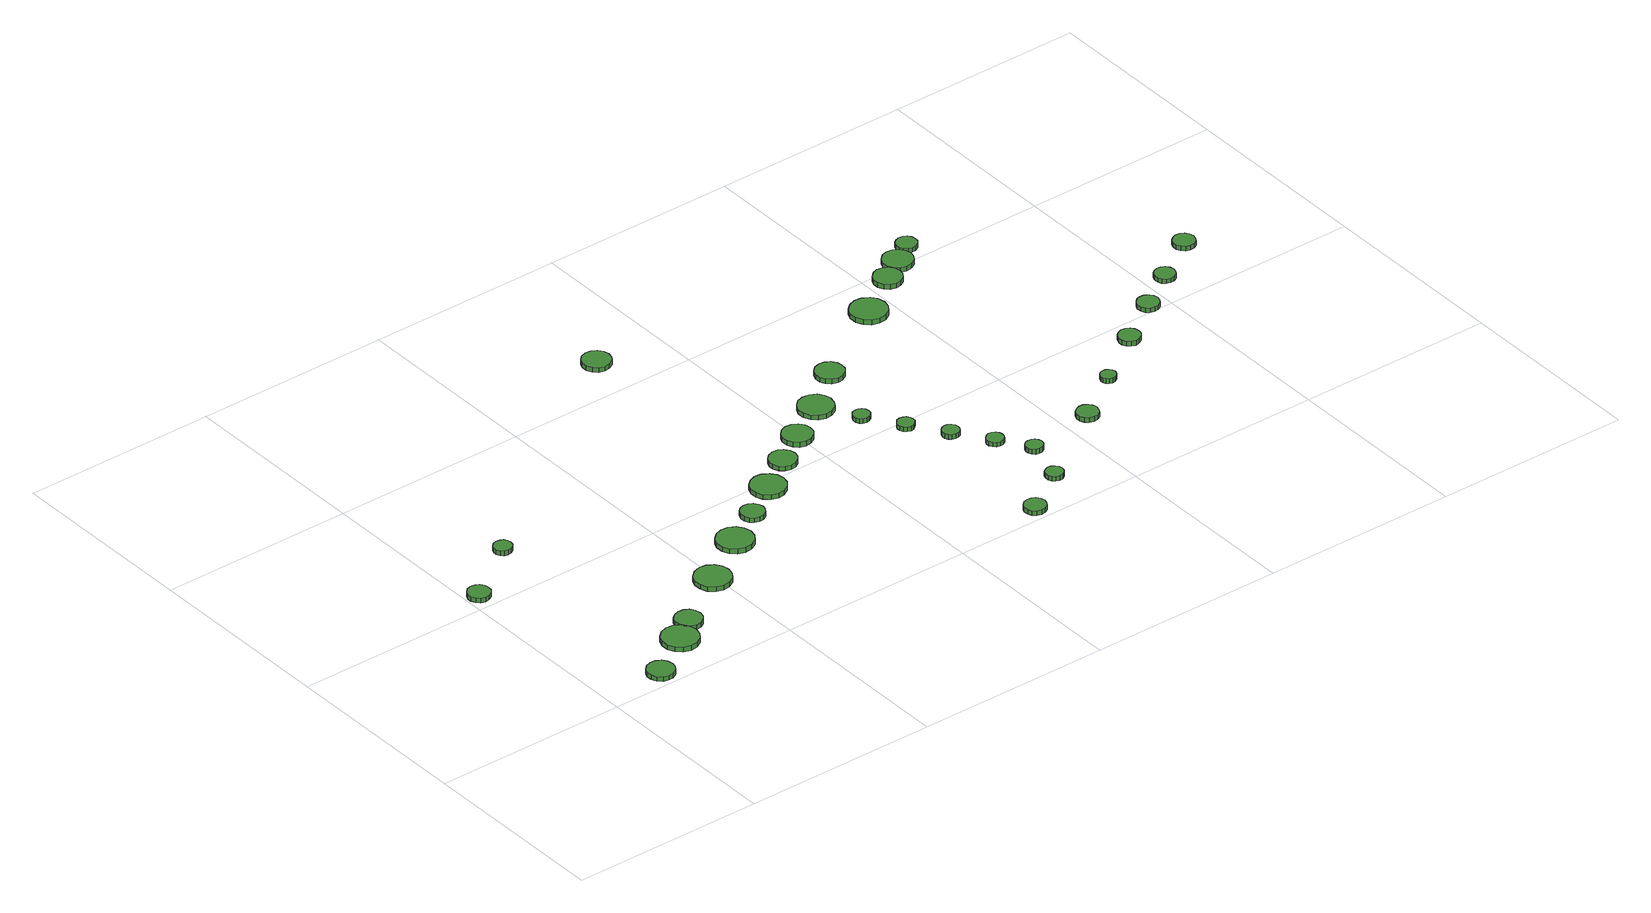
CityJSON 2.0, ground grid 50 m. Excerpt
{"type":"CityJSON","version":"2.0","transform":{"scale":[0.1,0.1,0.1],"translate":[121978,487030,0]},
"CityObjects":{
"tree1":{"type":"SolitaryVegetationObject","attributes":{"function":"something"},"geometry":[{"type":"MultiSurface","lod":"1","boundaries":[[[0,1,2,3,4,5,6,7,8,9,10,11,12,13,14]],[[15,16,17,18,19,20,21,22,23,24,25,26,27,28,29]],[[0,29,28,1]],[[1,28,27,2]],[[2,27,26,3]],[[3,26,25,4]],[[4,25,24,5]],[[5,24,23,6]],[[6,23,22,7]],[[7,22,21,8]],[[8,21,20,9]],[[9,20,19,10]],[[10,19,18,11]],[[11,18,17,12]],[[12,17,16,13]],[[13,16,15,14]],[[14,15,29,0]]]}]},
"tree2":{"type":"SolitaryVegetationObject","attributes":{"function":"something"},"geometry":[{"type":"MultiSurface","lod":"1","boundaries":[[[30,31,32,33,34,35,36,37,38,39,40,41,42,43,44]],[[45,46,47,48,49,50,51,52,53,54,55,56,57,58,59]],[[30,59,58,31]],[[31,58,57,32]],[[32,57,56,33]],[[33,56,55,34]],[[34,55,54,35]],[[35,54,53,36]],[[36,53,52,37]],[[37,52,51,38]],[[38,51,50,39]],[[39,50,49,40]],[[40,49,48,41]],[[41,48,47,42]],[[42,47,46,43]],[[43,46,45,44]],[[44,45,59,30]]]}]},
"tree3":{"type":"SolitaryVegetationObject","attributes":{"function":"something"},"geometry":[{"type":"MultiSurface","lod":"1","boundaries":[[[60,61,62,63,64,65,66,67,68,69,70,71,72,73,74]],[[75,76,77,78,79,80,81,82,83,84,85,86,87,88,89]],[[60,89,88,61]],[[61,88,87,62]],[[62,87,86,63]],[[63,86,85,64]],[[64,85,84,65]],[[65,84,83,66]],[[66,83,82,67]],[[67,82,81,68]],[[68,81,80,69]],[[69,80,79,70]],[[70,79,78,71]],[[71,78,77,72]],[[72,77,76,73]],[[73,76,75,74]],[[74,75,89,60]]]}]},
"tree4":{"type":"SolitaryVegetationObject","attributes":{"function":"something"},"geometry":[{"type":"MultiSurface","lod":"1","boundaries":[[[90,91,92,93,94,95,96,97,98,99,100,101,102,103,104]],[[105,106,107,108,109,110,111,112,113,114,115,116,117,118,119]],[[90,119,118,91]],[[91,118,117,92]],[[92,117,116,93]],[[93,116,115,94]],[[94,115,114,95]],[[95,114,113,96]],[[96,113,112,97]],[[97,112,111,98]],[[98,111,110,99]],[[99,110,109,100]],[[100,109,108,101]],[[101,108,107,102]],[[102,107,106,103]],[[103,106,105,104]],[[104,105,119,90]]]}]},
"tree5":{"type":"SolitaryVegetationObject","attributes":{"function":"something"},"geometry":[{"type":"MultiSurface","lod":"1","boundaries":[[[120,121,122,123,124,125,126,127,128,129,130,131,132,133,134]],[[135,136,137,138,139,140,141,142,143,144,145,146,147,148,149]],[[120,149,148,121]],[[121,148,147,122]],[[122,147,146,123]],[[123,146,145,124]],[[124,145,144,125]],[[125,144,143,126]],[[126,143,142,127]],[[127,142,141,128]],[[128,141,140,129]],[[129,140,139,130]],[[130,139,138,131]],[[131,138,137,132]],[[132,137,136,133]],[[133,136,135,134]],[[134,135,149,120]]]}]},
"tree6":{"type":"SolitaryVegetationObject","attributes":{"function":"something"},"geometry":[{"type":"MultiSurface","lod":"1","boundaries":[[[150,151,152,153,154,155,156,157,158,159,160,161,162,163,164]],[[165,166,167,168,169,170,171,172,173,174,175,176,177,178,179]],[[150,179,178,151]],[[151,178,177,152]],[[152,177,176,153]],[[153,176,175,154]],[[154,175,174,155]],[[155,174,173,156]],[[156,173,172,157]],[[157,172,171,158]],[[158,171,170,159]],[[159,170,169,160]],[[160,169,168,161]],[[161,168,167,162]],[[162,167,166,163]],[[163,166,165,164]],[[164,165,179,150]]]}]},
"tree7":{"type":"SolitaryVegetationObject","attributes":{"function":"something"},"geometry":[{"type":"MultiSurface","lod":"1","boundaries":[[[180,181,182,183,184,185,186,187,188,189,190,191,192,193,194]],[[195,196,197,198,199,200,201,202,203,204,205,206,207,208,209]],[[180,209,208,181]],[[181,208,207,182]],[[182,207,206,183]],[[183,206,205,184]],[[184,205,204,185]],[[185,204,203,186]],[[186,203,202,187]],[[187,202,201,188]],[[188,201,200,189]],[[189,200,199,190]],[[190,199,198,191]],[[191,198,197,192]],[[192,197,196,193]],[[193,196,195,194]],[[194,195,209,180]]]}]},
"tree8":{"type":"SolitaryVegetationObject","attributes":{"function":"something"},"geometry":[{"type":"MultiSurface","lod":"1","boundaries":[[[210,211,212,213,214,215,216,217,218,219,220,221,222,223,224]],[[225,226,227,228,229,230,231,232,233,234,235,236,237,238,239]],[[210,239,238,211]],[[211,238,237,212]],[[212,237,236,213]],[[213,236,235,214]],[[214,235,234,215]],[[215,234,233,216]],[[216,233,232,217]],[[217,232,231,218]],[[218,231,230,219]],[[219,230,229,220]],[[220,229,228,221]],[[221,228,227,222]],[[222,227,226,223]],[[223,226,225,224]],[[224,225,239,210]]]}]},
"tree9":{"type":"SolitaryVegetationObject","attributes":{"function":"something"},"geometry":[{"type":"MultiSurface","lod":"1","boundaries":[[[240,241,242,243,244,245,246,247,248,249,250,251,252,253,254]],[[255,256,257,258,259,260,261,262,263,264,265,266,267,268,269]],[[240,269,268,241]],[[241,268,267,242]],[[242,267,266,243]],[[243,266,265,244]],[[244,265,264,245]],[[245,264,263,246]],[[246,263,262,247]],[[247,262,261,248]],[[248,261,260,249]],[[249,260,259,250]],[[250,259,258,251]],[[251,258,257,252]],[[252,257,256,253]],[[253,256,255,254]],[[254,255,269,240]]]}]},
"tree10":{"type":"SolitaryVegetationObject","attributes":{"function":"something"},"geometry":[{"type":"MultiSurface","lod":"1","boundaries":[[[270,271,272,273,274,275,276,277,278,279,280,281,282,283,284]],[[285,286,287,288,289,290,291,292,293,294,295,296,297,298,299]],[[270,299,298,271]],[[271,298,297,272]],[[272,297,296,273]],[[273,296,295,274]],[[274,295,294,275]],[[275,294,293,276]],[[276,293,292,277]],[[277,292,291,278]],[[278,291,290,279]],[[279,290,289,280]],[[280,289,288,281]],[[281,288,287,282]],[[282,287,286,283]],[[283,286,285,284]],[[284,285,299,270]]]}]},
"tree11":{"type":"SolitaryVegetationObject","attributes":{"function":"something"},"geometry":[{"type":"MultiSurface","lod":"1","boundaries":[[[300,301,302,303,304,305,306,307,308,309,310,311,312,313,314]],[[315,316,317,318,319,320,321,322,323,324,325,326,327,328,329]],[[300,329,328,301]],[[301,328,327,302]],[[302,327,326,303]],[[303,326,325,304]],[[304,325,324,305]],[[305,324,323,306]],[[306,323,322,307]],[[307,322,321,308]],[[308,321,320,309]],[[309,320,319,310]],[[310,319,318,311]],[[311,318,317,312]],[[312,317,316,313]],[[313,316,315,314]],[[314,315,329,300]]]}]},
"tree12":{"type":"SolitaryVegetationObject","attributes":{"function":"something"},"geometry":[{"type":"MultiSurface","lod":"1","boundaries":[[[330,331,332,333,334,335,336,337,338,339,340,341,342,343,344]],[[345,346,347,348,349,350,351,352,353,354,355,356,357,358,359]],[[330,359,358,331]],[[331,358,357,332]],[[332,357,356,333]],[[333,356,355,334]],[[334,355,354,335]],[[335,354,353,336]],[[336,353,352,337]],[[337,352,351,338]],[[338,351,350,339]],[[339,350,349,340]],[[340,349,348,341]],[[341,348,347,342]],[[342,347,346,343]],[[343,346,345,344]],[[344,345,359,330]]]}]},
"tree13":{"type":"SolitaryVegetationObject","attributes":{"function":"something"},"geometry":[{"type":"MultiSurface","lod":"1","boundaries":[[[360,361,362,363,364,365,366,367,368,369,370,371,372,373,374]],[[375,376,377,378,379,380,381,382,383,384,385,386,387,388,389]],[[360,389,388,361]],[[361,388,387,362]],[[362,387,386,363]],[[363,386,385,364]],[[364,385,384,365]],[[365,384,383,366]],[[366,383,382,367]],[[367,382,381,368]],[[368,381,380,369]],[[369,380,379,370]],[[370,379,378,371]],[[371,378,377,372]],[[372,377,376,373]],[[373,376,375,374]],[[374,375,389,360]]]}]},
"tree14":{"type":"SolitaryVegetationObject","attributes":{"function":"something"},"geometry":[{"type":"MultiSurface","lod":"1","boundaries":[[[390,391,392,393,394,395,396,397,398,399,400,401,402,403,404]],[[405,406,407,408,409,410,411,412,413,414,415,416,417,418,419]],[[390,419,418,391]],[[391,418,417,392]],[[392,417,416,393]],[[393,416,415,394]],[[394,415,414,395]],[[395,414,413,396]],[[396,413,412,397]],[[397,412,411,398]],[[398,411,410,399]],[[399,410,409,400]],[[400,409,408,401]],[[401,408,407,402]],[[402,407,406,403]],[[403,406,405,404]],[[404,405,419,390]]]}]},
"tree15":{"type":"SolitaryVegetationObject","attributes":{"function":"something"},"geometry":[{"type":"MultiSurface","lod":"1","boundaries":[[[420,421,422,423,424,425,426,427,428,429,430,431,432,433,434]],[[435,436,437,438,439,440,441,442,443,444,445,446,447,448,449]],[[420,449,448,421]],[[421,448,447,422]],[[422,447,446,423]],[[423,446,445,424]],[[424,445,444,425]],[[425,444,443,426]],[[426,443,442,427]],[[427,442,441,428]],[[428,441,440,429]],[[429,440,439,430]],[[430,439,438,431]],[[431,438,437,432]],[[432,437,436,433]],[[433,436,435,434]],[[434,435,449,420]]]}]},
"tree16":{"type":"SolitaryVegetationObject","attributes":{"function":"something"},"geometry":[{"type":"MultiSurface","lod":"1","boundaries":[[[450,451,452,453,454,455,456,457,458,459,460,461,462,463,464]],[[465,466,467,468,469,470,471,472,473,474,475,476,477,478,479]],[[450,479,478,451]],[[451,478,477,452]],[[452,477,476,453]],[[453,476,475,454]],[[454,475,474,455]],[[455,474,473,456]],[[456,473,472,457]],[[457,472,471,458]],[[458,471,470,459]],[[459,470,469,460]],[[460,469,468,461]],[[461,468,467,462]],[[462,467,466,463]],[[463,466,465,464]],[[464,465,479,450]]]}]},
"tree17":{"type":"SolitaryVegetationObject","attributes":{"function":"something"},"geometry":[{"type":"MultiSurface","lod":"1","boundaries":[[[480,481,482,483,484,485,486,487,488,489,490,491,492,493,494]],[[495,496,497,498,499,500,501,502,503,504,505,506,507,508,509]],[[480,509,508,481]],[[481,508,507,482]],[[482,507,506,483]],[[483,506,505,484]],[[484,505,504,485]],[[485,504,503,486]],[[486,503,502,487]],[[487,502,501,488]],[[488,501,500,489]],[[489,500,499,490]],[[490,499,498,491]],[[491,498,497,492]],[[492,497,496,493]],[[493,496,495,494]],[[494,495,509,480]]]}]},
"tree18":{"type":"SolitaryVegetationObject","attributes":{"function":"something"},"geometry":[{"type":"MultiSurface","lod":"1","boundaries":[[[510,511,512,513,514,515,516,517,518,519,520,521,522,523,524]],[[525,526,527,528,529,530,531,532,533,534,535,536,537,538,539]],[[510,539,538,511]],[[511,538,537,512]],[[512,537,536,513]],[[513,536,535,514]],[[514,535,534,515]],[[515,534,533,516]],[[516,533,532,517]],[[517,532,531,518]],[[518,531,530,519]],[[519,530,529,520]],[[520,529,528,521]],[[521,528,527,522]],[[522,527,526,523]],[[523,526,525,524]],[[524,525,539,510]]]}]},
"tree19":{"type":"SolitaryVegetationObject","attributes":{"function":"something"},"geometry":[{"type":"MultiSurface","lod":"1","boundaries":[[[540,541,542,543,544,545,546,547,548,549,550,551,552,553,554]],[[555,556,557,558,559,560,561,562,563,564,565,566,567,568,569]],[[540,569,568,541]],[[541,568,567,542]],[[542,567,566,543]],[[543,566,565,544]],[[544,565,564,545]],[[545,564,563,546]],[[546,563,562,547]],[[547,562,561,548]],[[548,561,560,549]],[[549,560,559,550]],[[550,559,558,551]],[[551,558,557,552]],[[552,557,556,553]],[[553,556,555,554]],[[554,555,569,540]]]}]},
"tree20":{"type":"SolitaryVegetationObject","attributes":{"function":"something"},"geometry":[{"type":"MultiSurface","lod":"1","boundaries":[[[570,571,572,573,574,575,576,577,578,579,580,581,582,583,584]],[[585,586,587,588,589,590,591,592,593,594,595,596,597,598,599]],[[570,599,598,571]],[[571,598,597,572]],[[572,597,596,573]],[[573,596,595,574]],[[574,595,594,575]],[[575,594,593,576]],[[576,593,592,577]],[[577,592,591,578]],[[578,591,590,579]],[[579,590,589,580]],[[580,589,588,581]],[[581,588,587,582]],[[582,587,586,583]],[[583,586,585,584]],[[584,585,599,570]]]}]},
"tree21":{"type":"SolitaryVegetationObject","attributes":{"function":"something"},"geometry":[{"type":"MultiSurface","lod":"1","boundaries":[[[600,601,602,603,604,605,606,607,608,609,610,611,612,613,614]],[[615,616,617,618,619,620,621,622,623,624,625,626,627,628,629]],[[600,629,628,601]],[[601,628,627,602]],[[602,627,626,603]],[[603,626,625,604]],[[604,625,624,605]],[[605,624,623,606]],[[606,623,622,607]],[[607,622,621,608]],[[608,621,620,609]],[[609,620,619,610]],[[610,619,618,611]],[[611,618,617,612]],[[612,617,616,613]],[[613,616,615,614]],[[614,615,629,600]]]}]},
"tree22":{"type":"SolitaryVegetationObject","attributes":{"function":"something"},"geometry":[{"type":"MultiSurface","lod":"1","boundaries":[[[630,631,632,633,634,635,636,637,638,639,640,641,642,643,644]],[[645,646,647,648,649,650,651,652,653,654,655,656,657,658,659]],[[630,659,658,631]],[[631,658,657,632]],[[632,657,656,633]],[[633,656,655,634]],[[634,655,654,635]],[[635,654,653,636]],[[636,653,652,637]],[[637,652,651,638]],[[638,651,650,639]],[[639,650,649,640]],[[640,649,648,641]],[[641,648,647,642]],[[642,647,646,643]],[[643,646,645,644]],[[644,645,659,630]]]}]},
"tree23":{"type":"SolitaryVegetationObject","attributes":{"function":"something"},"geometry":[{"type":"MultiSurface","lod":"1","boundaries":[[[660,661,662,663,664,665,666,667,668,669,670,671,672,673,674]],[[675,676,677,678,679,680,681,682,683,684,685,686,687,688,689]],[[660,689,688,661]],[[661,688,687,662]],[[662,687,686,663]],[[663,686,685,664]],[[664,685,684,665]],[[665,684,683,666]],[[666,683,682,667]],[[667,682,681,668]],[[668,681,680,669]],[[669,680,679,670]],[[670,679,678,671]],[[671,678,677,672]],[[672,677,676,673]],[[673,676,675,674]],[[674,675,689,660]]]}]},
"tree24":{"type":"SolitaryVegetationObject","attributes":{"function":"something"},"geometry":[{"type":"MultiSurface","lod":"1","boundaries":[[[690,691,692,693,694,695,696,697,698,699,700,701,702,703,704]],[[705,706,707,708,709,710,711,712,713,714,715,716,717,718,719]],[[690,719,718,691]],[[691,718,717,692]],[[692,717,716,693]],[[693,716,715,694]],[[694,715,714,695]],[[695,714,713,696]],[[696,713,712,697]],[[697,712,711,698]],[[698,711,710,699]],[[699,710,709,700]],[[700,709,708,701]],[[701,708,707,702]],[[702,707,706,703]],[[703,706,705,704]],[[704,705,719,690]]]}]},
"tree25":{"type":"SolitaryVegetationObject","attributes":{"function":"something"},"geometry":[{"type":"MultiSurface","lod":"1","boundaries":[[[720,721,722,723,724,725,726,727,728,729,730,731,732,733,734]],[[735,736,737,738,739,740,741,742,743,744,745,746,747,748,749]],[[720,749,748,721]],[[721,748,747,722]],[[722,747,746,723]],[[723,746,745,724]],[[724,745,744,725]],[[725,744,743,726]],[[726,743,742,727]],[[727,742,741,728]],[[728,741,740,729]],[[729,740,739,730]],[[730,739,738,731]],[[731,738,737,732]],[[732,737,736,733]],[[733,736,735,734]],[[734,735,749,720]]]}]},
"tree26":{"type":"SolitaryVegetationObject","attributes":{"function":"something"},"geometry":[{"type":"MultiSurface","lod":"1","boundaries":[[[750,751,752,753,754,755,756,757,758,759,760,761,762,763,764]],[[765,766,767,768,769,770,771,772,773,774,775,776,777,778,779]],[[750,779,778,751]],[[751,778,777,752]],[[752,777,776,753]],[[753,776,775,754]],[[754,775,774,755]],[[755,774,773,756]],[[756,773,772,757]],[[757,772,771,758]],[[758,771,770,759]],[[759,770,769,760]],[[760,769,768,761]],[[761,768,767,762]],[[762,767,766,763]],[[763,766,765,764]],[[764,765,779,750]]]}]},
"tree27":{"type":"SolitaryVegetationObject","attributes":{"function":"something"},"geometry":[{"type":"MultiSurface","lod":"1","boundaries":[[[780,781,782,783,784,785,786,787,788,789,790,791,792,793,794]],[[795,796,797,798,799,800,801,802,803,804,805,806,807,808,809]],[[780,809,808,781]],[[781,808,807,782]],[[782,807,806,783]],[[783,806,805,784]],[[784,805,804,785]],[[785,804,803,786]],[[786,803,802,787]],[[787,802,801,788]],[[788,801,800,789]],[[789,800,799,790]],[[790,799,798,791]],[[791,798,797,792]],[[792,797,796,793]],[[793,796,795,794]],[[794,795,809,780]]]}]},
"tree28":{"type":"SolitaryVegetationObject","attributes":{"function":"something"},"geometry":[{"type":"MultiSurface","lod":"1","boundaries":[[[810,811,812,813,814,815,816,817,818,819,820,821,822,823,824]],[[825,826,827,828,829,830,831,832,833,834,835,836,837,838,839]],[[810,839,838,811]],[[811,838,837,812]],[[812,837,836,813]],[[813,836,835,814]],[[814,835,834,815]],[[815,834,833,816]],[[816,833,832,817]],[[817,832,831,818]],[[818,831,830,819]],[[819,830,829,820]],[[820,829,828,821]],[[821,828,827,822]],[[822,827,826,823]],[[823,826,825,824]],[[824,825,839,810]]]}]},
"tree29":{"type":"SolitaryVegetationObject","attributes":{"function":"something"},"geometry":[{"type":"MultiSurface","lod":"1","boundaries":[[[840,841,842,843,844,845,846,847,848,849,850,851,852,853,854]],[[855,856,857,858,859,860,861,862,863,864,865,866,867,868,869]],[[840,869,868,841]],[[841,868,867,842]],[[842,867,866,843]],[[843,866,865,844]],[[844,865,864,845]],[[845,864,863,846]],[[846,863,862,847]],[[847,862,861,848]],[[848,861,860,849]],[[849,860,859,850]],[[850,859,858,851]],[[851,858,857,852]],[[852,857,856,853]],[[853,856,855,854]],[[854,855,869,840]]]}]},
"tree30":{"type":"SolitaryVegetationObject","attributes":{"function":"something"},"geometry":[{"type":"MultiSurface","lod":"1","boundaries":[[[870,871,872,873,874,875,876,877,878,879,880,881,882,883,884]],[[885,886,887,888,889,890,891,892,893,894,895,896,897,898,899]],[[870,899,898,871]],[[871,898,897,872]],[[872,897,896,873]],[[873,896,895,874]],[[874,895,894,875]],[[875,894,893,876]],[[876,893,892,877]],[[877,892,891,878]],[[878,891,890,879]],[[879,890,889,880]],[[880,889,888,881]],[[881,888,887,882]],[[882,887,886,883]],[[883,886,885,884]],[[884,885,899,870]]]}]},
"tree31":{"type":"SolitaryVegetationObject","attributes":{"function":"something"},"geometry":[{"type":"MultiSurface","lod":"1","boundaries":[[[900,901,902,903,904,905,906,907,908,909,910,911,912,913,914]],[[915,916,917,918,919,920,921,922,923,924,925,926,927,928,929]],[[900,929,928,901]],[[901,928,927,902]],[[902,927,926,903]],[[903,926,925,904]],[[904,925,924,905]],[[905,924,923,906]],[[906,923,922,907]],[[907,922,921,908]],[[908,921,920,909]],[[909,920,919,910]],[[910,919,918,911]],[[911,918,917,912]],[[912,917,916,913]],[[913,916,915,914]],[[914,915,929,900]]]}]}
},
"vertices":[
[197,45,14],[194,59,14],[186,70,14],[173,78,14],[159,79,14],[146,75,14],[135,65,14],[129,52,14],[129,38,14],[135,25,14],[146,15,14],[159,11,14],[173,12,14],[186,20,14],[194,31,14],[194,31,2],[186,20,2],[173,12,2],[159,11,2],[146,15,2],[135,25,2],[129,38,2],[129,52,2],[135,65,2],[146,75,2],[159,79,2],[173,78,2],[186,70,2],[194,59,2],[197,45,2],
[62,545,14],[60,557,14],[53,566,14],[43,572,14],[31,574,14],[20,570,14],[11,562,14],[6,551,14],[6,540,14],[11,529,14],[20,521,14],[31,517,14],[43,519,14],[53,524,14],[60,534,14],[60,534,2],[53,524,2],[43,519,2],[31,517,2],[20,521,2],[11,529,2],[6,540,2],[6,551,2],[11,562,2],[20,570,2],[31,574,2],[43,572,2],[53,566,2],[60,557,2],[62,545,2],
[325,121,14],[321,140,14],[310,155,14],[293,165,14],[274,167,14],[256,161,14],[242,148,14],[234,130,14],[234,111,14],[242,94,14],[256,81,14],[274,75,14],[293,77,14],[310,87,14],[321,102,14],[321,102,1],[310,87,1],[293,77,1],[274,75,1],[256,81,1],[242,94,1],[234,111,1],[234,130,1],[242,148,1],[256,161,1],[274,167,1],[293,165,1],[310,155,1],[321,140,1],[325,121,1],
[214,657,15],[212,666,15],[207,674,15],[199,678,15],[189,679,15],[180,677,15],[173,670,15],[169,662,15],[169,652,15],[173,643,15],[180,637,15],[189,634,15],[199,635,15],[207,640,15],[212,647,15],[212,647,2],[207,640,2],[199,635,2],[189,634,2],[180,637,2],[173,643,2],[169,652,2],[169,662,2],[173,670,2],[180,677,2],[189,679,2],[199,678,2],[207,674,2],[212,666,2],[214,657,2],
[374,167,14],[371,181,14],[363,193,14],[351,200,14],[337,201,14],[323,197,14],[312,187,14],[307,174,14],[307,160,14],[312,147,14],[323,138,14],[337,133,14],[351,135,14],[363,142,14],[371,153,14],[371,153,1],[363,142,1],[351,135,1],[337,133,1],[323,138,1],[312,147,1],[307,160,1],[307,174,1],[312,187,1],[323,197,1],[337,201,1],[351,200,1],[363,193,1],[371,181,1],[374,167,1],
[532,263,16],[528,282,16],[517,297,16],[501,307,16],[482,309,16],[464,303,16],[449,290,16],[442,273,16],[442,254,16],[449,236,16],[464,223,16],[482,218,16],[501,220,16],[517,229,16],[528,244,16],[528,244,4],[517,229,4],[501,220,4],[482,218,4],[464,223,4],[449,236,4],[442,254,4],[442,273,4],[449,290,4],[464,303,4],[482,309,4],[501,307,4],[517,297,4],[528,282,4],[532,263,4],
[668,353,15],[664,372,15],[653,388,15],[636,397,15],[617,399,15],[599,393,15],[585,380,15],[577,363,15],[577,344,15],[585,327,15],[599,314,15],[617,308,15],[636,310,15],[653,319,15],[664,335,15],[664,335,2],[653,319,2],[636,310,2],[617,308,2],[599,314,2],[585,327,2],[577,344,2],[577,363,2],[585,380,2],[599,393,2],[617,399,2],[636,397,2],[653,388,2],[664,372,2],[668,353,2],
[753,416,14],[750,428,14],[743,439,14],[732,445,14],[719,446,14],[707,442,14],[698,434,14],[693,422,14],[693,410,14],[698,398,14],[707,390,14],[719,386,14],[732,387,14],[743,394,14],[750,404,14],[750,404,2],[743,394,2],[732,387,2],[719,386,2],[707,390,2],[698,398,2],[693,410,2],[693,422,2],[698,434,2],[707,442,2],[719,446,2],[732,445,2],[743,439,2],[750,428,2],[753,416,2],
[861,478,14],[857,496,14],[846,510,14],[830,520,14],[812,522,14],[795,516,14],[781,504,14],[774,487,14],[774,469,14],[781,452,14],[795,440,14],[812,434,14],[830,436,14],[846,445,14],[857,460,14],[857,460,2],[846,445,2],[830,436,2],[812,434,2],[795,440,2],[781,452,2],[774,469,2],[774,487,2],[781,504,2],[795,516,2],[812,522,2],[830,520,2],[846,510,2],[857,496,2],[861,478,2],
[944,541,14],[941,555,14],[932,566,14],[920,574,14],[906,575,14],[892,571,14],[881,561,14],[875,548,14],[875,534,14],[881,520,14],[892,511,14],[906,506,14],[920,508,14],[932,515,14],[941,527,14],[941,527,2],[932,515,2],[920,508,2],[906,506,2],[892,511,2],[881,520,2],[875,534,2],[875,548,2],[881,561,2],[892,571,2],[906,575,2],[920,574,2],[932,566,2],[941,555,2],[944,541,2],
[857,1110,20],[854,1124,20],[845,1136,20],[832,1144,20],[817,1145,20],[803,1141,20],[792,1131,20],[786,1117,20],[786,1102,20],[792,1089,20],[803,1079,20],[817,1074,20],[832,1076,20],[845,1083,20],[854,1095,20],[854,1095,8],[845,1083,8],[832,1076,8],[817,1074,8],[803,1079,8],[792,1089,8],[786,1102,8],[786,1117,8],[792,1131,8],[803,1141,8],[817,1145,8],[832,1144,8],[845,1136,8],[854,1124,8],[857,1110,8],
[1033,597,16],[1030,612,16],[1021,625,16],[1007,633,16],[991,635,16],[976,630,16],[965,619,16],[958,605,16],[958,589,16],[965,575,16],[976,564,16],[991,559,16],[1007,561,16],[1021,569,16],[1030,581,16],[1030,581,3],[1021,569,3],[1007,561,3],[991,559,3],[976,564,3],[965,575,3],[958,589,3],[958,605,3],[965,619,3],[976,630,3],[991,635,3],[1007,633,3],[1021,625,3],[1030,612,3],[1033,597,3],
[1263,32,20],[1260,43,20],[1254,53,20],[1244,58,20],[1233,59,20],[1222,56,20],[1213,48,20],[1209,38,20],[1209,27,20],[1213,16,20],[1222,9,20],[1233,5,20],[1244,6,20],[1254,12,20],[1260,21,20],[1260,21,7],[1254,12,7],[1244,6,7],[1233,5,7],[1222,9,7],[1213,16,7],[1209,27,7],[1209,38,7],[1213,48,7],[1222,56,7],[1233,59,7],[1244,58,7],[1254,53,7],[1260,43,7],[1263,32,7],
[1143,661,16],[1139,679,16],[1129,693,16],[1113,702,16],[1095,704,16],[1077,699,16],[1064,686,16],[1056,670,16],[1056,652,16],[1064,635,16],[1077,623,16],[1095,617,16],[1113,619,16],[1129,628,16],[1139,643,16],[1139,643,4],[1129,628,4],[1113,619,4],[1095,617,4],[1077,623,4],[1064,635,4],[1056,652,4],[1056,670,4],[1064,686,4],[1077,699,4],[1095,704,4],[1113,702,4],[1129,693,4],[1139,679,4],[1143,661,4],
[1179,568,16],[1178,577,16],[1172,584,16],[1165,588,16],[1156,589,16],[1147,587,16],[1141,581,16],[1137,572,16],[1137,563,16],[1141,555,16],[1147,549,16],[1156,547,16],[1165,548,16],[1172,552,16],[1178,559,16],[1178,559,4],[1172,552,4],[1165,548,4],[1156,547,4],[1147,549,4],[1141,555,4],[1137,563,4],[1137,572,4],[1141,581,4],[1147,587,4],[1156,589,4],[1165,588,4],[1172,584,4],[1178,577,4],[1179,568,4],
[1237,480,16],[1236,488,16],[1230,496,16],[1223,500,16],[1214,501,16],[1205,498,16],[1199,492,16],[1195,484,16],[1195,475,16],[1199,467,16],[1205,461,16],[1214,458,16],[1223,459,16],[1230,464,16],[1236,471,16],[1236,471,4],[1230,464,4],[1223,459,4],[1214,458,4],[1205,461,4],[1199,467,4],[1195,475,4],[1195,484,4],[1199,492,4],[1205,498,4],[1214,501,4],[1223,500,4],[1230,496,4],[1236,488,4],[1237,480,4],
[1375,109,20],[1373,118,20],[1367,126,20],[1359,131,20],[1350,132,20],[1341,129,20],[1334,123,20],[1331,114,20],[1331,105,20],[1334,96,20],[1341,90,20],[1350,87,20],[1359,88,20],[1367,93,20],[1373,100,20],[1373,100,8],[1367,93,8],[1359,88,8],[1350,87,8],[1341,90,8],[1334,96,8],[1331,105,8],[1331,114,8],[1334,123,8],[1341,129,8],[1350,132,8],[1359,131,8],[1367,126,8],[1373,118,8],[1375,109,8],
[1297,391,17],[1296,400,17],[1290,407,17],[1283,412,17],[1274,413,17],[1265,410,17],[1259,404,17],[1255,396,17],[1255,387,17],[1259,379,17],[1265,373,17],[1274,370,17],[1283,371,17],[1290,375,17],[1296,383,17],[1296,383,4],[1290,375,4],[1283,371,4],[1274,370,4],[1265,373,4],[1259,379,4],[1255,387,4],[1255,396,4],[1259,404,4],[1265,410,4],[1274,413,4],[1283,412,4],[1290,407,4],[1296,400,4],[1297,391,4],
[1357,304,17],[1355,313,17],[1350,320,17],[1342,325,17],[1333,326,17],[1325,323,17],[1318,317,17],[1314,309,17],[1314,300,17],[1318,292,17],[1325,286,17],[1333,283,17],[1342,284,17],[1350,288,17],[1355,295,17],[1355,295,5],[1350,288,5],[1342,284,5],[1333,283,5],[1325,286,5],[1318,292,5],[1314,300,5],[1314,309,5],[1318,317,5],[1325,323,5],[1333,326,5],[1342,325,5],[1350,320,5],[1355,313,5],[1357,304,5],
[1242,745,21],[1239,759,21],[1230,771,21],[1217,779,21],[1202,780,21],[1188,776,21],[1177,766,21],[1171,752,21],[1171,737,21],[1177,724,21],[1188,714,21],[1202,709,21],[1217,711,21],[1230,718,21],[1239,730,21],[1239,730,8],[1230,718,8],[1217,711,8],[1202,709,8],[1188,714,8],[1177,724,8],[1171,737,8],[1171,752,8],[1177,766,8],[1188,776,8],[1202,780,8],[1217,779,8],[1230,771,8],[1239,759,8],[1242,745,8],
[1409,227,17],[1407,236,17],[1402,243,17],[1394,247,17],[1385,248,17],[1377,246,17],[1370,240,17],[1366,232,17],[1366,223,17],[1370,214,17],[1377,208,17],[1385,206,17],[1394,207,17],[1402,211,17],[1407,218,17],[1407,218,4],[1402,211,4],[1394,207,4],[1385,206,4],[1377,208,4],[1370,214,4],[1366,223,4],[1366,232,4],[1370,240,4],[1377,246,4],[1385,248,4],[1394,247,4],[1402,243,4],[1407,236,4],[1409,227,4],
[1590,254,20],[1587,265,20],[1581,274,20],[1571,280,20],[1560,281,20],[1549,277,20],[1540,270,20],[1536,259,20],[1536,248,20],[1540,238,20],[1549,230,20],[1560,227,20],[1571,228,20],[1581,233,20],[1587,243,20],[1587,243,7],[1581,233,7],[1571,228,7],[1560,227,7],[1549,230,7],[1540,238,7],[1536,248,7],[1536,259,7],[1540,270,7],[1549,277,7],[1560,281,7],[1571,280,7],[1581,274,7],[1587,265,7],[1590,254,7],
[1481,891,16],[1477,910,16],[1466,925,16],[1449,935,16],[1430,937,16],[1412,931,16],[1398,918,16],[1390,901,16],[1390,881,16],[1398,864,16],[1412,851,16],[1430,845,16],[1449,847,16],[1466,857,16],[1477,872,16],[1477,872,3],[1466,857,3],[1449,847,3],[1430,845,3],[1412,851,3],[1398,864,3],[1390,881,3],[1390,901,3],[1398,918,3],[1412,931,3],[1430,937,3],[1449,935,3],[1466,925,3],[1477,910,3],[1481,891,3],
[1713,343,19],[1711,351,19],[1706,357,19],[1699,361,19],[1691,362,19],[1683,360,19],[1677,354,19],[1674,347,19],[1674,339,19],[1677,332,19],[1683,326,19],[1691,324,19],[1699,324,19],[1706,329,19],[1711,335,19],[1711,335,6],[1706,329,6],[1699,324,6],[1691,324,6],[1683,326,6],[1677,332,6],[1674,339,6],[1674,347,6],[1677,354,6],[1683,360,6],[1691,362,6],[1699,361,6],[1706,357,6],[1711,351,6],[1713,343,6],
[1588,969,15],[1585,984,15],[1576,996,15],[1563,1003,15],[1549,1005,15],[1535,1000,15],[1524,990,15],[1518,977,15],[1518,962,15],[1524,948,15],[1535,938,15],[1549,934,15],[1563,935,15],[1576,943,15],[1585,955,15],[1585,955,2],[1576,943,2],[1563,935,2],[1549,934,2],[1535,938,2],[1524,948,2],[1518,962,2],[1518,977,2],[1524,990,2],[1535,1000,2],[1549,1005,2],[1563,1003,2],[1576,996,2],[1585,984,2],[1588,969,2],
[1652,1010,15],[1648,1025,15],[1639,1038,15],[1626,1046,15],[1610,1048,15],[1595,1043,15],[1583,1032,15],[1577,1018,15],[1577,1002,15],[1583,988,15],[1595,977,15],[1610,972,15],[1626,974,15],[1639,982,15],[1648,995,15],[1648,995,3],[1639,982,3],[1626,974,3],[1610,972,3],[1595,977,3],[1583,988,3],[1577,1002,3],[1577,1018,3],[1583,1032,3],[1595,1043,3],[1610,1048,3],[1626,1046,3],[1639,1038,3],[1648,1025,3],[1652,1010,3],
[1855,436,21],[1853,447,21],[1846,456,21],[1836,462,21],[1825,463,21],[1814,459,21],[1806,452,21],[1801,441,21],[1801,430,21],[1806,419,21],[1814,412,21],[1825,408,21],[1836,410,21],[1846,415,21],[1853,424,21],[1853,424,8],[1846,415,8],[1836,410,8],[1825,408,8],[1814,412,8],[1806,419,8],[1801,430,8],[1801,441,8],[1806,452,8],[1814,459,8],[1825,463,8],[1836,462,8],[1846,456,8],[1853,447,8],[1855,436,8],
[1696,1050,15],[1694,1060,15],[1687,1069,15],[1678,1074,15],[1667,1075,15],[1657,1072,15],[1649,1065,15],[1645,1055,15],[1645,1044,15],[1649,1034,15],[1657,1027,15],[1667,1024,15],[1678,1025,15],[1687,1030,15],[1694,1039,15],[1694,1039,3],[1687,1030,3],[1678,1025,3],[1667,1024,3],[1657,1027,3],[1649,1034,3],[1645,1044,3],[1645,1055,3],[1649,1065,3],[1657,1072,3],[1667,1075,3],[1678,1074,3],[1687,1069,3],[1694,1060,3],[1696,1050,3],
[1974,517,19],[1972,528,19],[1965,537,19],[1955,543,19],[1944,544,19],[1933,541,19],[1925,533,19],[1920,523,19],[1920,511,19],[1925,501,19],[1933,493,19],[1944,490,19],[1955,491,19],[1965,497,19],[1972,506,19],[1972,506,7],[1965,497,7],[1955,491,7],[1944,490,7],[1933,493,7],[1925,501,7],[1920,511,7],[1920,523,7],[1925,533,7],[1933,541,7],[1944,544,7],[1955,543,7],[1965,537,7],[1972,528,7],[1974,517,7],
[2075,585,18],[2073,596,18],[2066,605,18],[2057,610,18],[2046,611,18],[2036,608,18],[2028,601,18],[2024,591,18],[2024,580,18],[2028,570,18],[2036,563,18],[2046,560,18],[2057,561,18],[2066,566,18],[2073,575,18],[2073,575,6],[2066,566,6],[2057,561,6],[2046,560,6],[2036,563,6],[2028,570,6],[2024,580,6],[2024,591,6],[2028,601,6],[2036,608,6],[2046,611,6],[2057,610,6],[2066,605,6],[2073,596,6],[2075,585,6],
[2195,665,17],[2192,676,17],[2186,685,17],[2176,691,17],[2164,692,17],[2154,688,17],[2145,681,17],[2141,670,17],[2141,659,17],[2145,649,17],[2154,641,17],[2164,638,17],[2176,639,17],[2186,644,17],[2192,654,17],[2192,654,5],[2186,644,5],[2176,639,5],[2164,638,5],[2154,641,5],[2145,649,5],[2141,659,5],[2141,670,5],[2145,681,5],[2154,688,5],[2164,692,5],[2176,691,5],[2186,685,5],[2192,676,5],[2195,665,5]
]}
